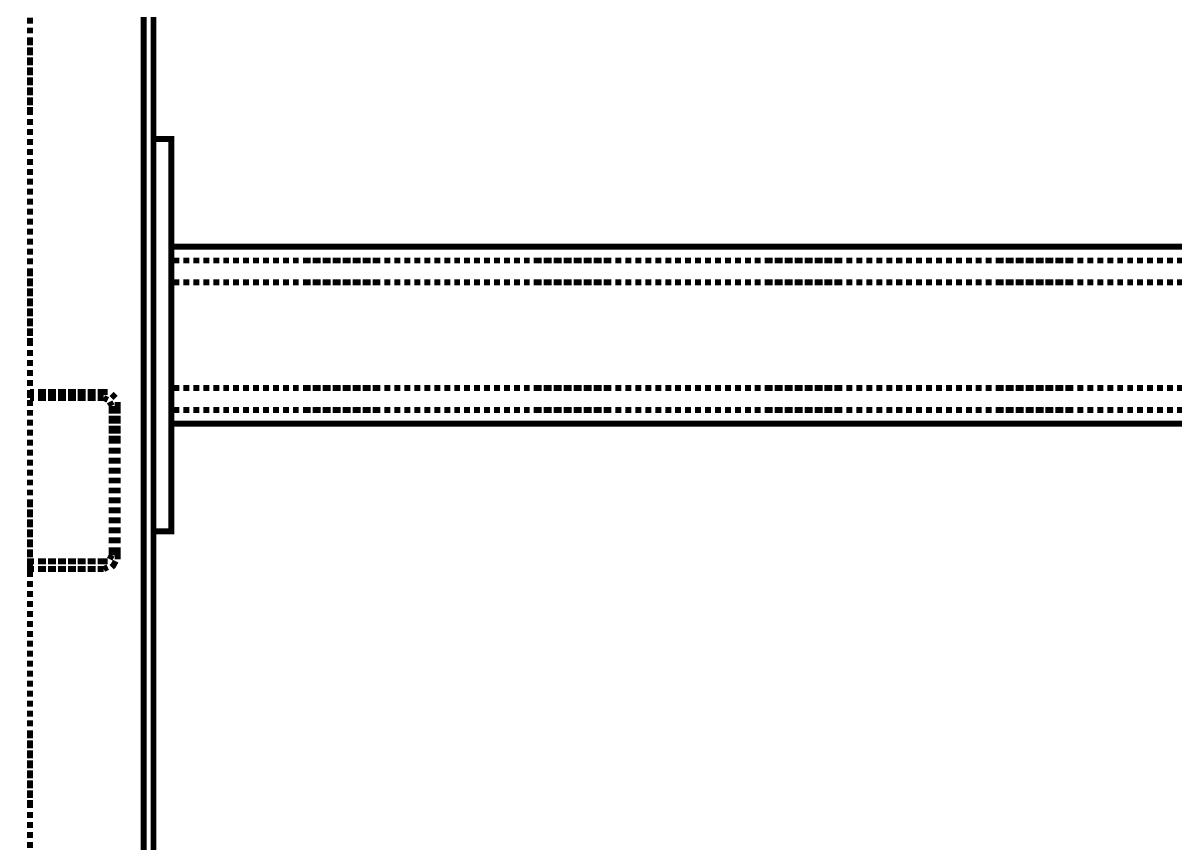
# Model space of a CAD drawing. Extents: x -2.4 to 13.4, y -16 to -5.
# Drawn here: x 5.129 to 6.094, y -9.059 to -8.372 of the extents above; entities that cross this region are included whole.
import ezdxf

# ---------------------------------------------------------------- set-up
doc = ezdxf.new("R2010")
doc.units = 0
doc.header["$MEASUREMENT"] = 0

msp = doc.modelspace()

# ---------------------------------------------------------------- linework, layer by layer
at = {"color": 0, "const_width": 0.005}
for points in [[(5.12534, -12.95219), (5.23868, -12.95219), (5.23868, -7.21884)], [(5.23032, -12.95219), (5.23032, -7.21884)], [(5.13532, -8.37218), (5.13532, -8.36718)], [(5.13532, -8.38052), (5.13532, -8.37554)], [(5.13532, -8.39051), (5.13532, -8.38383)], [(5.13532, -8.39886), (5.13532, -8.39219)], [(5.13532, -8.40716), (5.13532, -8.4005)], [(5.13532, -8.41552), (5.13532, -8.40884)], [(5.13532, -8.42381), (5.13532, -8.4172)], [(5.13532, -8.43218), (5.13532, -8.4255)], [(5.13532, -8.44052), (5.13532, -8.43386)], [(5.13532, -8.44883), (5.13532, -8.44216)], [(5.13532, -8.45719), (5.13532, -8.45219)], [(5.13532, -8.46548), (5.13532, -8.4605)], [(5.13532, -8.47384), (5.13532, -8.46884)], [(5.13532, -8.48219), (5.13532, -8.47715)], [(5.13532, -8.49049), (5.13532, -8.48551)], [(5.13532, -8.49886), (5.13532, -8.49386)], [(5.13532, -8.50715), (5.13532, -8.50216)], [(5.13532, -8.51551), (5.13532, -8.51051)], [(5.13532, -8.52386), (5.13532, -8.51881)], [(5.13532, -8.53216), (5.13532, -8.52718)], [(5.13532, -8.54052), (5.13532, -8.53552)], [(5.13532, -8.54881), (5.13532, -8.54383)], [(5.13532, -8.55718), (5.13532, -8.55218)], [(5.13532, -8.56552), (5.13532, -8.56048)], [(5.25365, -8.55886), (6.93367, -8.55886)], [(5.25365, -8.70719), (5.25365, -8.55886)], [(5.13532, -8.57383), (5.13532, -8.56884)], [(5.25365, -8.57052), (5.26032, -8.57052)], [(5.26368, -8.57052), (5.26868, -8.57052)], [(5.27199, -8.57052), (5.27697, -8.57052)], [(5.28035, -8.57052), (5.28534, -8.57052)], [(5.28864, -8.57052), (5.2937, -8.57052)], [(5.297, -8.57052), (5.30199, -8.57052)], [(5.30535, -8.57052), (5.31035, -8.57052)], [(5.31365, -8.57052), (5.31864, -8.57052)], [(5.32202, -8.57052), (5.327, -8.57052)], [(5.33031, -8.57052), (5.33536, -8.57052)], [(5.33867, -8.57052), (5.34365, -8.57052)], [(5.34702, -8.57052), (5.35202, -8.57052)], [(5.35532, -8.57052), (5.36031, -8.57052)], [(5.36368, -8.57052), (5.37035, -8.57052)], [(5.37197, -8.57052), (5.37865, -8.57052)], [(5.38034, -8.57052), (5.387, -8.57052)], [(5.38868, -8.57052), (5.39536, -8.57052)], [(5.39699, -8.57052), (5.40367, -8.57052)], [(5.40535, -8.57052), (5.41202, -8.57052)], [(5.41364, -8.57052), (5.42032, -8.57052)], [(5.422, -8.57052), (5.42867, -8.57052)], [(5.43199, -8.57052), (5.43703, -8.57052)], [(5.44034, -8.57052), (5.44534, -8.57052)], [(5.4487, -8.57052), (5.45368, -8.57052)], [(5.45699, -8.57052), (5.46199, -8.57052)], [(5.46535, -8.57052), (5.47034, -8.57052)], [(5.47366, -8.57052), (5.4787, -8.57052)], [(5.482, -8.57052), (5.487, -8.57052)], [(5.49036, -8.57052), (5.49535, -8.57052)], [(5.49866, -8.57052), (5.50365, -8.57052)], [(5.50702, -8.57052), (5.512, -8.57052)], [(5.51532, -8.57052), (5.52036, -8.57052)], [(5.52367, -8.57052), (5.52867, -8.57052)], [(5.53203, -8.57052), (5.53702, -8.57052)], [(5.54032, -8.57052), (5.54532, -8.57052)], [(5.54868, -8.57052), (5.55367, -8.57052)], [(5.55699, -8.57052), (5.56365, -8.57052)], [(5.56534, -8.57052), (5.57202, -8.57052)], [(5.5737, -8.57052), (5.58031, -8.57052)], [(5.58199, -8.57052), (5.58867, -8.57052)], [(5.59035, -8.57052), (5.59702, -8.57052)], [(5.59866, -8.57052), (5.60532, -8.57052)], [(5.607, -8.57052), (5.61368, -8.57052)], [(5.61536, -8.57052), (5.62197, -8.57052)], [(5.62534, -8.57052), (5.63034, -8.57052)], [(5.63364, -8.57052), (5.63868, -8.57052)], [(5.642, -8.57052), (5.64699, -8.57052)], [(5.65035, -8.57052), (5.65535, -8.57052)], [(5.65866, -8.57052), (5.66364, -8.57052)], [(5.667, -8.57052), (5.672, -8.57052)], [(5.67531, -8.57052), (5.68035, -8.57052)], [(5.68367, -8.57052), (5.68865, -8.57052)], [(5.69202, -8.57052), (5.69702, -8.57052)], [(5.70032, -8.57052), (5.70531, -8.57052)], [(5.70867, -8.57052), (5.71367, -8.57052)], [(5.71697, -8.57052), (5.72202, -8.57052)], [(5.72534, -8.57052), (5.73032, -8.57052)], [(5.73368, -8.57052), (5.73868, -8.57052)], [(5.74199, -8.57052), (5.74697, -8.57052)], [(5.75034, -8.57052), (5.75702, -8.57052)], [(5.75864, -8.57052), (5.76532, -8.57052)], [(5.767, -8.57052), (5.77367, -8.57052)], [(5.77535, -8.57052), (5.78203, -8.57052)], [(5.78366, -8.57052), (5.79032, -8.57052)], [(5.792, -8.57052), (5.79868, -8.57052)], [(5.80031, -8.57052), (5.80699, -8.57052)], [(5.80867, -8.57052), (5.81534, -8.57052)], [(5.81864, -8.57052), (5.8237, -8.57052)], [(5.827, -8.57052), (5.83199, -8.57052)], [(5.83536, -8.57052), (5.84035, -8.57052)], [(5.84365, -8.57052), (5.84866, -8.57052)], [(5.85202, -8.57052), (5.857, -8.57052)], [(5.86031, -8.57052), (5.86536, -8.57052)], [(5.86867, -8.57052), (5.87366, -8.57052)], [(5.87703, -8.57052), (5.88202, -8.57052)], [(5.88532, -8.57052), (5.89032, -8.57052)], [(5.89368, -8.57052), (5.89867, -8.57052)], [(5.90197, -8.57052), (5.90703, -8.57052)], [(5.91034, -8.57052), (5.91532, -8.57052)], [(5.9187, -8.57052), (5.92368, -8.57052)], [(5.92699, -8.57052), (5.93199, -8.57052)], [(5.93535, -8.57052), (5.94034, -8.57052)], [(5.94364, -8.57052), (5.95032, -8.57052)], [(5.952, -8.57052), (5.95867, -8.57052)], [(5.96036, -8.57052), (5.96697, -8.57052)], [(5.96865, -8.57052), (5.97534, -8.57052)], [(5.97702, -8.57052), (5.98368, -8.57052)], [(5.98531, -8.57052), (5.99199, -8.57052)], [(5.99367, -8.57052), (6.00034, -8.57052)], [(6.00203, -8.57052), (6.00864, -8.57052)], [(6.012, -8.57052), (6.017, -8.57052)], [(6.02036, -8.57052), (6.02535, -8.57052)], [(6.02867, -8.57052), (6.03366, -8.57052)], [(6.03702, -8.57052), (6.042, -8.57052)], [(6.04532, -8.57052), (6.05031, -8.57052)], [(6.05367, -8.57052), (6.05867, -8.57052)], [(6.06203, -8.57052), (6.06702, -8.57052)], [(6.07034, -8.57052), (6.07532, -8.57052)], [(6.07868, -8.57052), (6.08367, -8.57052)], [(6.08699, -8.57052), (6.09197, -8.57052)], [(6.09534, -8.57052), (6.10034, -8.57052)], [(5.13532, -8.58387), (5.13532, -8.57719)], [(5.13532, -8.59216), (5.13532, -8.5855)], [(5.25365, -8.58886), (5.26032, -8.58886)], [(5.26368, -8.58886), (5.26868, -8.58886)], [(5.27199, -8.58886), (5.27697, -8.58886)], [(5.28035, -8.58886), (5.28534, -8.58886)], [(5.28864, -8.58886), (5.2937, -8.58886)], [(5.297, -8.58886), (5.30199, -8.58886)], [(5.30535, -8.58886), (5.31035, -8.58886)], [(5.31365, -8.58886), (5.31864, -8.58886)], [(5.32202, -8.58886), (5.327, -8.58886)], [(5.33031, -8.58886), (5.33536, -8.58886)], [(5.33867, -8.58886), (5.34365, -8.58886)], [(5.34702, -8.58886), (5.35202, -8.58886)], [(5.35532, -8.58886), (5.36031, -8.58886)], [(5.36368, -8.58886), (5.37035, -8.58886)], [(5.37197, -8.58886), (5.37865, -8.58886)], [(5.38034, -8.58886), (5.387, -8.58886)], [(5.38868, -8.58886), (5.39536, -8.58886)], [(5.39699, -8.58886), (5.40367, -8.58886)], [(5.40535, -8.58886), (5.41202, -8.58886)], [(5.41364, -8.58886), (5.42032, -8.58886)], [(5.422, -8.58886), (5.42867, -8.58886)], [(5.43199, -8.58886), (5.43703, -8.58886)], [(5.44034, -8.58886), (5.44534, -8.58886)], [(5.4487, -8.58886), (5.45368, -8.58886)], [(5.45699, -8.58886), (5.46199, -8.58886)], [(5.46535, -8.58886), (5.47034, -8.58886)], [(5.47366, -8.58886), (5.4787, -8.58886)], [(5.482, -8.58886), (5.487, -8.58886)], [(5.49036, -8.58886), (5.49535, -8.58886)], [(5.49866, -8.58886), (5.50365, -8.58886)], [(5.50702, -8.58886), (5.512, -8.58886)], [(5.51532, -8.58886), (5.52036, -8.58886)], [(5.52367, -8.58886), (5.52867, -8.58886)], [(5.53203, -8.58886), (5.53702, -8.58886)], [(5.54032, -8.58886), (5.54532, -8.58886)], [(5.54868, -8.58886), (5.55367, -8.58886)], [(5.55699, -8.58886), (5.56365, -8.58886)], [(5.56534, -8.58886), (5.57202, -8.58886)], [(5.5737, -8.58886), (5.58031, -8.58886)], [(5.58199, -8.58886), (5.58867, -8.58886)], [(5.59035, -8.58886), (5.59702, -8.58886)], [(5.59866, -8.58886), (5.60532, -8.58886)], [(5.607, -8.58886), (5.61368, -8.58886)], [(5.61536, -8.58886), (5.62197, -8.58886)], [(5.62534, -8.58886), (5.63034, -8.58886)], [(5.63364, -8.58886), (5.63868, -8.58886)], [(5.642, -8.58886), (5.64699, -8.58886)], [(5.65035, -8.58886), (5.65535, -8.58886)], [(5.65866, -8.58886), (5.66364, -8.58886)], [(5.667, -8.58886), (5.672, -8.58886)], [(5.67531, -8.58886), (5.68035, -8.58886)], [(5.68367, -8.58886), (5.68865, -8.58886)], [(5.69202, -8.58886), (5.69702, -8.58886)], [(5.70032, -8.58886), (5.70531, -8.58886)], [(5.70867, -8.58886), (5.71367, -8.58886)], [(5.71697, -8.58886), (5.72202, -8.58886)], [(5.72534, -8.58886), (5.73032, -8.58886)], [(5.73368, -8.58886), (5.73868, -8.58886)], [(5.74199, -8.58886), (5.74697, -8.58886)], [(5.75034, -8.58886), (5.75702, -8.58886)], [(5.75864, -8.58886), (5.76532, -8.58886)], [(5.767, -8.58886), (5.77367, -8.58886)], [(5.77535, -8.58886), (5.78203, -8.58886)], [(5.78366, -8.58886), (5.79032, -8.58886)], [(5.792, -8.58886), (5.79868, -8.58886)], [(5.80031, -8.58886), (5.80699, -8.58886)], [(5.80867, -8.58886), (5.81534, -8.58886)], [(5.81864, -8.58886), (5.8237, -8.58886)], [(5.827, -8.58886), (5.83199, -8.58886)], [(5.83536, -8.58886), (5.84035, -8.58886)], [(5.84365, -8.58886), (5.84866, -8.58886)], [(5.85202, -8.58886), (5.857, -8.58886)], [(5.86031, -8.58886), (5.86536, -8.58886)], [(5.86867, -8.58886), (5.87366, -8.58886)], [(5.87703, -8.58886), (5.88202, -8.58886)], [(5.88532, -8.58886), (5.89032, -8.58886)], [(5.89368, -8.58886), (5.89867, -8.58886)], [(5.90197, -8.58886), (5.90703, -8.58886)], [(5.91034, -8.58886), (5.91532, -8.58886)], [(5.9187, -8.58886), (5.92368, -8.58886)], [(5.92699, -8.58886), (5.93199, -8.58886)], [(5.93535, -8.58886), (5.94034, -8.58886)], [(5.94364, -8.58886), (5.95032, -8.58886)], [(5.952, -8.58886), (5.95867, -8.58886)], [(5.96036, -8.58886), (5.96697, -8.58886)], [(5.96865, -8.58886), (5.97534, -8.58886)], [(5.97702, -8.58886), (5.98368, -8.58886)], [(5.98531, -8.58886), (5.99199, -8.58886)], [(5.99367, -8.58886), (6.00034, -8.58886)], [(6.00203, -8.58886), (6.00864, -8.58886)], [(6.012, -8.58886), (6.017, -8.58886)], [(6.02036, -8.58886), (6.02535, -8.58886)], [(6.02867, -8.58886), (6.03366, -8.58886)], [(6.03702, -8.58886), (6.042, -8.58886)], [(6.04532, -8.58886), (6.05031, -8.58886)], [(6.05367, -8.58886), (6.05867, -8.58886)], [(6.06203, -8.58886), (6.06702, -8.58886)], [(6.07034, -8.58886), (6.07532, -8.58886)], [(6.07868, -8.58886), (6.08367, -8.58886)], [(6.08699, -8.58886), (6.09197, -8.58886)], [(6.09534, -8.58886), (6.10034, -8.58886)], [(5.13532, -8.60052), (5.13532, -8.59384)], [(5.13532, -8.60883), (5.13532, -8.60215)], [(5.13532, -8.61718), (5.13532, -8.61051)], [(5.13532, -8.62554), (5.13532, -8.61886)], [(5.13532, -8.63383), (5.13532, -8.62716)], [(5.13532, -8.64219), (5.13532, -8.63551)], [(5.13532, -8.6505), (5.13532, -8.64549)], [(5.13532, -8.65884), (5.13532, -8.65386)], [(5.13532, -8.6672), (5.13532, -8.66215)], [(5.13532, -8.6755), (5.13532, -8.67051)], [(5.25365, -8.67718), (5.26032, -8.67718)], [(5.26368, -8.67718), (5.26868, -8.67718)], [(5.27199, -8.67718), (5.27697, -8.67718)], [(5.28035, -8.67718), (5.28534, -8.67718)], [(5.28864, -8.67718), (5.2937, -8.67718)], [(5.297, -8.67718), (5.30199, -8.67718)], [(5.30535, -8.67718), (5.31035, -8.67718)], [(5.31365, -8.67718), (5.31864, -8.67718)], [(5.32202, -8.67718), (5.327, -8.67718)], [(5.33031, -8.67718), (5.33536, -8.67718)], [(5.33867, -8.67718), (5.34365, -8.67718)], [(5.34702, -8.67718), (5.35202, -8.67718)], [(5.35532, -8.67718), (5.36031, -8.67718)], [(5.36368, -8.67718), (5.37035, -8.67718)], [(5.37197, -8.67718), (5.37865, -8.67718)], [(5.38034, -8.67718), (5.387, -8.67718)], [(5.38868, -8.67718), (5.39536, -8.67718)], [(5.39699, -8.67718), (5.40367, -8.67718)], [(5.40535, -8.67718), (5.41202, -8.67718)], [(5.41364, -8.67718), (5.42032, -8.67718)], [(5.422, -8.67718), (5.42867, -8.67718)], [(5.43199, -8.67718), (5.43703, -8.67718)], [(5.44034, -8.67718), (5.44534, -8.67718)], [(5.4487, -8.67718), (5.45368, -8.67718)], [(5.45699, -8.67718), (5.46199, -8.67718)], [(5.46535, -8.67718), (5.47034, -8.67718)], [(5.47366, -8.67718), (5.4787, -8.67718)], [(5.482, -8.67718), (5.487, -8.67718)], [(5.49036, -8.67718), (5.49535, -8.67718)], [(5.49866, -8.67718), (5.50365, -8.67718)], [(5.50702, -8.67718), (5.512, -8.67718)], [(5.51532, -8.67718), (5.52036, -8.67718)], [(5.52367, -8.67718), (5.52867, -8.67718)], [(5.53203, -8.67718), (5.53702, -8.67718)], [(5.54032, -8.67718), (5.54532, -8.67718)], [(5.54868, -8.67718), (5.55367, -8.67718)], [(5.55699, -8.67718), (5.56365, -8.67718)], [(5.56534, -8.67718), (5.57202, -8.67718)], [(5.5737, -8.67718), (5.58031, -8.67718)], [(5.58199, -8.67718), (5.58867, -8.67718)], [(5.59035, -8.67718), (5.59702, -8.67718)], [(5.59866, -8.67718), (5.60532, -8.67718)], [(5.607, -8.67718), (5.61368, -8.67718)], [(5.61536, -8.67718), (5.62197, -8.67718)], [(5.62534, -8.67718), (5.63034, -8.67718)], [(5.63364, -8.67718), (5.63868, -8.67718)], [(5.642, -8.67718), (5.64699, -8.67718)], [(5.65035, -8.67718), (5.65535, -8.67718)], [(5.65866, -8.67718), (5.66364, -8.67718)], [(5.667, -8.67718), (5.672, -8.67718)], [(5.67531, -8.67718), (5.68035, -8.67718)], [(5.68367, -8.67718), (5.68865, -8.67718)], [(5.69202, -8.67718), (5.69702, -8.67718)], [(5.70032, -8.67718), (5.70531, -8.67718)], [(5.70867, -8.67718), (5.71367, -8.67718)], [(5.71697, -8.67718), (5.72202, -8.67718)], [(5.72534, -8.67718), (5.73032, -8.67718)], [(5.73368, -8.67718), (5.73868, -8.67718)], [(5.74199, -8.67718), (5.74697, -8.67718)], [(5.75034, -8.67718), (5.75702, -8.67718)], [(5.75864, -8.67718), (5.76532, -8.67718)], [(5.767, -8.67718), (5.77367, -8.67718)], [(5.77535, -8.67718), (5.78203, -8.67718)], [(5.78366, -8.67718), (5.79032, -8.67718)], [(5.792, -8.67718), (5.79868, -8.67718)], [(5.80031, -8.67718), (5.80699, -8.67718)], [(5.80867, -8.67718), (5.81534, -8.67718)], [(5.81864, -8.67718), (5.8237, -8.67718)], [(5.827, -8.67718), (5.83199, -8.67718)], [(5.83536, -8.67718), (5.84035, -8.67718)], [(5.84365, -8.67718), (5.84866, -8.67718)], [(5.85202, -8.67718), (5.857, -8.67718)], [(5.86031, -8.67718), (5.86536, -8.67718)], [(5.86867, -8.67718), (5.87366, -8.67718)], [(5.87703, -8.67718), (5.88202, -8.67718)], [(5.88532, -8.67718), (5.89032, -8.67718)], [(5.89368, -8.67718), (5.89867, -8.67718)], [(5.90197, -8.67718), (5.90703, -8.67718)], [(5.91034, -8.67718), (5.91532, -8.67718)], [(5.9187, -8.67718), (5.92368, -8.67718)], [(5.92699, -8.67718), (5.93199, -8.67718)], [(5.93535, -8.67718), (5.94034, -8.67718)], [(5.94364, -8.67718), (5.95032, -8.67718)], [(5.952, -8.67718), (5.95867, -8.67718)], [(5.96036, -8.67718), (5.96697, -8.67718)], [(5.96865, -8.67718), (5.97534, -8.67718)], [(5.97702, -8.67718), (5.98368, -8.67718)], [(5.98531, -8.67718), (5.99199, -8.67718)], [(5.99367, -8.67718), (6.00034, -8.67718)], [(6.00203, -8.67718), (6.00864, -8.67718)], [(6.012, -8.67718), (6.017, -8.67718)], [(6.02036, -8.67718), (6.02535, -8.67718)], [(6.02867, -8.67718), (6.03366, -8.67718)], [(6.03702, -8.67718), (6.042, -8.67718)], [(6.04532, -8.67718), (6.05031, -8.67718)], [(6.05367, -8.67718), (6.05867, -8.67718)], [(6.06203, -8.67718), (6.06702, -8.67718)], [(6.07034, -8.67718), (6.07532, -8.67718)], [(6.07868, -8.67718), (6.08367, -8.67718)], [(6.08699, -8.67718), (6.09197, -8.67718)], [(6.09534, -8.67718), (6.10034, -8.67718)], [(5.13532, -8.68386), (5.13532, -8.67887)], [(5.13532, -8.68049), (5.13868, -8.68049)], [(5.13532, -8.68548), (5.13532, -8.68049)], [(5.13532, -8.68548), (5.13868, -8.68548)], [(5.13532, -8.69216), (5.13532, -8.68716)], [(5.142, -8.68049), (5.14867, -8.68049)], [(5.142, -8.68548), (5.14867, -8.68548)], [(5.15035, -8.68049), (5.15703, -8.68049)], [(5.15035, -8.68548), (5.15703, -8.68548)], [(5.15866, -8.68049), (5.16532, -8.68049)], [(5.15866, -8.68548), (5.16532, -8.68548)], [(5.167, -8.68049), (5.17368, -8.68049)], [(5.167, -8.68548), (5.17368, -8.68548)], [(5.17531, -8.68049), (5.18199, -8.68049)], [(5.17531, -8.68548), (5.18199, -8.68548)], [(5.18367, -8.68049), (5.19034, -8.68049)], [(5.18367, -8.68548), (5.19034, -8.68548)], [(5.19202, -8.68049), (5.19702, -8.68049)], [(5.19202, -8.68548), (5.19702, -8.68548)], [(5.20032, -8.68049), (5.19702, -8.68049)], [(5.20032, -8.68716), (5.19702, -8.68548)], [(5.20699, -8.68548), (5.20531, -8.68386), (5.20368, -8.68218)], [(5.13532, -8.70051), (5.13532, -8.69552)], [(5.20368, -8.69216), (5.202, -8.68884)], [(5.20368, -8.69216), (5.20368, -8.69883)], [(5.20867, -8.69216), (5.20867, -8.68884)], [(5.20867, -8.69216), (5.20867, -8.69883)], [(5.25365, -8.69552), (5.26032, -8.69552)], [(5.26368, -8.69552), (5.26868, -8.69552)], [(5.27199, -8.69552), (5.27697, -8.69552)], [(5.28035, -8.69552), (5.28534, -8.69552)], [(5.28864, -8.69552), (5.2937, -8.69552)], [(5.297, -8.69552), (5.30199, -8.69552)], [(5.30535, -8.69552), (5.31035, -8.69552)], [(5.31365, -8.69552), (5.31864, -8.69552)], [(5.32202, -8.69552), (5.327, -8.69552)], [(5.33031, -8.69552), (5.33536, -8.69552)], [(5.33867, -8.69552), (5.34365, -8.69552)], [(5.34702, -8.69552), (5.35202, -8.69552)], [(5.35532, -8.69552), (5.36031, -8.69552)], [(5.36368, -8.69552), (5.37035, -8.69552)], [(5.37197, -8.69552), (5.37865, -8.69552)], [(5.38034, -8.69552), (5.387, -8.69552)], [(5.38868, -8.69552), (5.39536, -8.69552)], [(5.39699, -8.69552), (5.40367, -8.69552)], [(5.40535, -8.69552), (5.41202, -8.69552)], [(5.41364, -8.69552), (5.42032, -8.69552)], [(5.422, -8.69552), (5.42867, -8.69552)], [(5.43199, -8.69552), (5.43703, -8.69552)], [(5.44034, -8.69552), (5.44534, -8.69552)], [(5.4487, -8.69552), (5.45368, -8.69552)], [(5.45699, -8.69552), (5.46199, -8.69552)], [(5.46535, -8.69552), (5.47034, -8.69552)], [(5.47366, -8.69552), (5.4787, -8.69552)], [(5.482, -8.69552), (5.487, -8.69552)], [(5.49036, -8.69552), (5.49535, -8.69552)], [(5.49866, -8.69552), (5.50365, -8.69552)], [(5.50702, -8.69552), (5.512, -8.69552)], [(5.51532, -8.69552), (5.52036, -8.69552)], [(5.52367, -8.69552), (5.52867, -8.69552)], [(5.53203, -8.69552), (5.53702, -8.69552)], [(5.54032, -8.69552), (5.54532, -8.69552)], [(5.54868, -8.69552), (5.55367, -8.69552)], [(5.55699, -8.69552), (5.56365, -8.69552)], [(5.56534, -8.69552), (5.57202, -8.69552)], [(5.5737, -8.69552), (5.58031, -8.69552)], [(5.58199, -8.69552), (5.58867, -8.69552)], [(5.59035, -8.69552), (5.59702, -8.69552)], [(5.59866, -8.69552), (5.60532, -8.69552)], [(5.607, -8.69552), (5.61368, -8.69552)], [(5.61536, -8.69552), (5.62197, -8.69552)], [(5.62534, -8.69552), (5.63034, -8.69552)], [(5.63364, -8.69552), (5.63868, -8.69552)], [(5.642, -8.69552), (5.64699, -8.69552)], [(5.65035, -8.69552), (5.65535, -8.69552)], [(5.65866, -8.69552), (5.66364, -8.69552)], [(5.667, -8.69552), (5.672, -8.69552)], [(5.67531, -8.69552), (5.68035, -8.69552)], [(5.68367, -8.69552), (5.68865, -8.69552)], [(5.69202, -8.69552), (5.69702, -8.69552)], [(5.70032, -8.69552), (5.70531, -8.69552)], [(5.70867, -8.69552), (5.71367, -8.69552)], [(5.71697, -8.69552), (5.72202, -8.69552)], [(5.72534, -8.69552), (5.73032, -8.69552)], [(5.73368, -8.69552), (5.73868, -8.69552)], [(5.74199, -8.69552), (5.74697, -8.69552)], [(5.75034, -8.69552), (5.75702, -8.69552)], [(5.75864, -8.69552), (5.76532, -8.69552)], [(5.767, -8.69552), (5.77367, -8.69552)], [(5.77535, -8.69552), (5.78203, -8.69552)], [(5.78366, -8.69552), (5.79032, -8.69552)], [(5.792, -8.69552), (5.79868, -8.69552)], [(5.80031, -8.69552), (5.80699, -8.69552)], [(5.80867, -8.69552), (5.81534, -8.69552)], [(5.81864, -8.69552), (5.8237, -8.69552)], [(5.827, -8.69552), (5.83199, -8.69552)], [(5.83536, -8.69552), (5.84035, -8.69552)], [(5.84365, -8.69552), (5.84866, -8.69552)], [(5.85202, -8.69552), (5.857, -8.69552)], [(5.86031, -8.69552), (5.86536, -8.69552)], [(5.86867, -8.69552), (5.87366, -8.69552)], [(5.87703, -8.69552), (5.88202, -8.69552)], [(5.88532, -8.69552), (5.89032, -8.69552)], [(5.89368, -8.69552), (5.89867, -8.69552)], [(5.90197, -8.69552), (5.90703, -8.69552)], [(5.91034, -8.69552), (5.91532, -8.69552)], [(5.9187, -8.69552), (5.92368, -8.69552)], [(5.92699, -8.69552), (5.93199, -8.69552)], [(5.93535, -8.69552), (5.94034, -8.69552)], [(5.94364, -8.69552), (5.95032, -8.69552)], [(5.952, -8.69552), (5.95867, -8.69552)], [(5.96036, -8.69552), (5.96697, -8.69552)], [(5.96865, -8.69552), (5.97534, -8.69552)], [(5.97702, -8.69552), (5.98368, -8.69552)], [(5.98531, -8.69552), (5.99199, -8.69552)], [(5.99367, -8.69552), (6.00034, -8.69552)], [(6.00203, -8.69552), (6.00864, -8.69552)], [(6.012, -8.69552), (6.017, -8.69552)], [(6.02036, -8.69552), (6.02535, -8.69552)], [(6.02867, -8.69552), (6.03366, -8.69552)], [(6.03702, -8.69552), (6.042, -8.69552)], [(6.04532, -8.69552), (6.05031, -8.69552)], [(6.05367, -8.69552), (6.05867, -8.69552)], [(6.06203, -8.69552), (6.06702, -8.69552)], [(6.07034, -8.69552), (6.07532, -8.69552)], [(6.07868, -8.69552), (6.08367, -8.69552)], [(6.08699, -8.69552), (6.09197, -8.69552)], [(6.09534, -8.69552), (6.10034, -8.69552)], [(5.13532, -8.70887), (5.13532, -8.70381)], [(5.20368, -8.70051), (5.20368, -8.70719)], [(5.20867, -8.70051), (5.20867, -8.70719)], [(5.13532, -8.71716), (5.13532, -8.71218)], [(5.20368, -8.70887), (5.20368, -8.71548)], [(5.20867, -8.70887), (5.20867, -8.71548)], [(5.25365, -8.70719), (6.93367, -8.70719)], [(5.13532, -8.72552), (5.13532, -8.72054)], [(5.20368, -8.71716), (5.20368, -8.72384)], [(5.20867, -8.71716), (5.20867, -8.72384)], [(5.13532, -8.73383), (5.13532, -8.72883)], [(5.20368, -8.72715), (5.20368, -8.73219)], [(5.20368, -8.73551), (5.20368, -8.74049)], [(5.20867, -8.72715), (5.20867, -8.73219)], [(5.20867, -8.73551), (5.20867, -8.74049)], [(5.13532, -8.74218), (5.13532, -8.73719)], [(5.20368, -8.74386), (5.20368, -8.74886)], [(5.20867, -8.74386), (5.20867, -8.74886)], [(5.13532, -8.75054), (5.13532, -8.74548)], [(5.13532, -8.75883), (5.13532, -8.75384)], [(5.20368, -8.75216), (5.20368, -8.75715)], [(5.20867, -8.75216), (5.20867, -8.75715)], [(5.13532, -8.76719), (5.13532, -8.7622)], [(5.20368, -8.76051), (5.20368, -8.76551)], [(5.20867, -8.76051), (5.20867, -8.76551)], [(5.13532, -8.77718), (5.13532, -8.77049)], [(5.20368, -8.76881), (5.20368, -8.77386)], [(5.20867, -8.76881), (5.20867, -8.77386)], [(5.13532, -8.78552), (5.13532, -8.77886)], [(5.20368, -8.77718), (5.20368, -8.78216)], [(5.20867, -8.77718), (5.20867, -8.78216)], [(5.13532, -8.79383), (5.13532, -8.78715)], [(5.20368, -8.78552), (5.20368, -8.79052)], [(5.20867, -8.78552), (5.20867, -8.79052)], [(5.13532, -8.80218), (5.13532, -8.79551)], [(5.20368, -8.79383), (5.20368, -8.79881)], [(5.20368, -8.80218), (5.20368, -8.80718)], [(5.20867, -8.79383), (5.20867, -8.79881)], [(5.20867, -8.80218), (5.20867, -8.80718)], [(5.13532, -8.81048), (5.13532, -8.80387)], [(5.13532, -8.81884), (5.13532, -8.81216)], [(5.20368, -8.81048), (5.20368, -8.81716)], [(5.20867, -8.81048), (5.20867, -8.81716)], [(5.13532, -8.82719), (5.13532, -8.82052)], [(5.13868, -8.8222), (5.13532, -8.8222), (5.13532, -8.82881)], [(5.14867, -8.8222), (5.142, -8.8222)], [(5.15703, -8.8222), (5.15035, -8.8222)], [(5.16532, -8.8222), (5.15866, -8.8222)], [(5.17368, -8.8222), (5.167, -8.8222)], [(5.18199, -8.8222), (5.17531, -8.8222)], [(5.19034, -8.8222), (5.18367, -8.8222)], [(5.19702, -8.8222), (5.19202, -8.8222)], [(5.19702, -8.8222), (5.20032, -8.8222)], [(5.202, -8.82052), (5.20368, -8.81716)], [(5.20368, -8.82719), (5.20531, -8.82551), (5.20699, -8.8222)], [(5.20867, -8.82052), (5.20867, -8.81716)], [(5.13532, -8.8355), (5.13532, -8.82881)], [(5.13868, -8.82881), (5.13532, -8.82881)], [(5.14867, -8.82881), (5.142, -8.82881)], [(5.15703, -8.82881), (5.15035, -8.82881)], [(5.16532, -8.82881), (5.15866, -8.82881)], [(5.17368, -8.82881), (5.167, -8.82881)], [(5.18199, -8.82881), (5.17531, -8.82881)], [(5.19034, -8.82881), (5.18367, -8.82881)], [(5.19702, -8.82881), (5.19202, -8.82881)], [(5.19702, -8.82881), (5.20032, -8.82719)], [(5.13532, -8.84384), (5.13532, -8.83886)], [(5.13532, -8.85215), (5.13532, -8.84716)], [(5.13532, -8.86051), (5.13532, -8.85551)], [(5.13532, -8.86886), (5.13532, -8.86387)], [(5.13532, -8.87716), (5.13532, -8.87218)], [(5.13532, -8.88551), (5.13532, -8.88052)], [(5.13532, -8.89381), (5.13532, -8.88883)], [(5.13532, -8.90218), (5.13532, -8.89718)], [(5.13532, -8.91052), (5.13532, -8.90554)], [(5.13532, -8.91883), (5.13532, -8.91384)], [(5.13532, -8.92718), (5.13532, -8.92219)], [(5.13532, -8.93548), (5.13532, -8.93049)], [(5.13532, -8.94384), (5.13532, -8.93884)], [(5.13532, -8.95219), (5.13532, -8.9472)], [(5.13532, -8.9605), (5.13532, -8.95551)], [(5.13532, -8.97054), (5.13532, -8.96386)], [(5.13532, -8.97883), (5.13532, -8.97216)], [(5.13532, -8.98719), (5.13532, -8.98051)], [(5.13532, -8.99548), (5.13532, -8.98887)], [(5.13532, -9.00384), (5.13532, -8.99718)], [(5.13532, -9.0122), (5.13532, -9.00552)], [(5.13532, -9.02049), (5.13532, -9.01383)], [(5.13532, -9.02886), (5.13532, -9.02218)], [(5.13532, -9.03715), (5.13532, -9.03216)], [(5.13532, -9.04551), (5.13532, -9.04052)], [(5.13532, -9.05387), (5.13532, -9.04881)], [(5.13532, -9.06216), (5.13532, -9.05718)]]:
    msp.add_lwpolyline(points, dxfattribs=at)
msp.add_lwpolyline([(5.23868, -8.46884), (5.25365, -8.46884), (5.25365, -8.79719), (5.23868, -8.79719), (5.23868, -8.46884)], close=True, dxfattribs=at)

doc.saveas('drawing.dxf')
